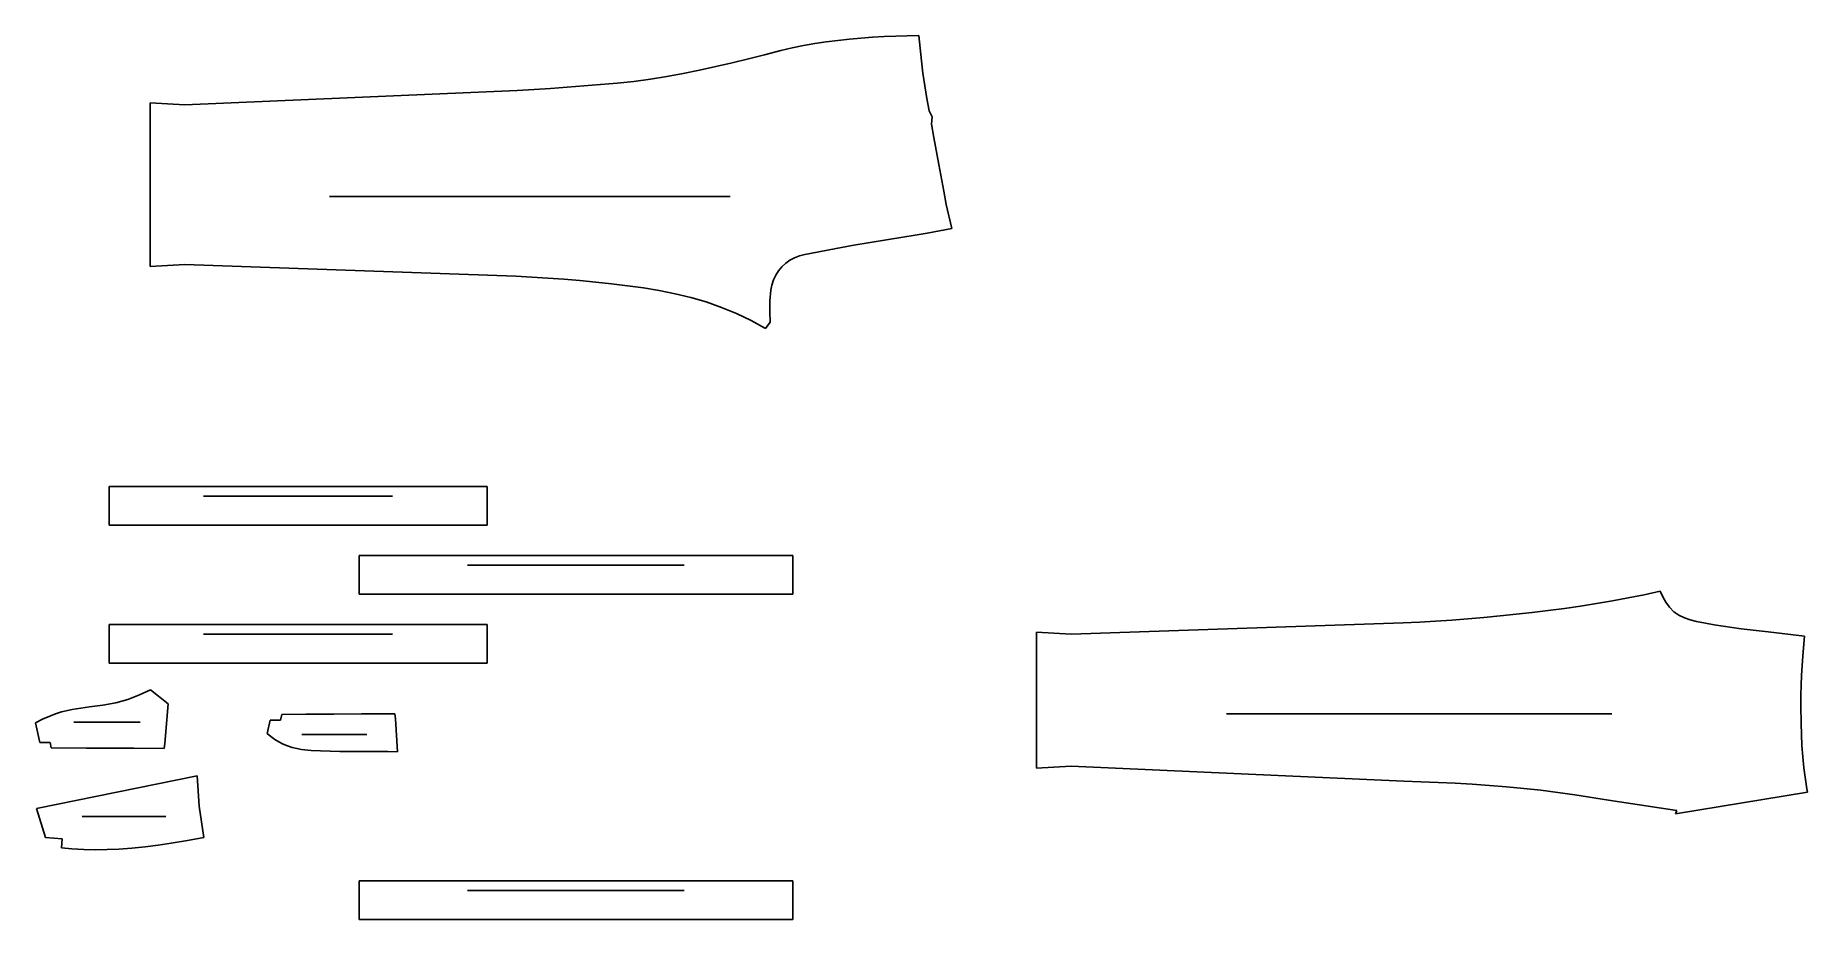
# Model space of a CAD drawing. Header units: centimetres. Extents: x 854 to 3418, y 548 to 1826.
import ezdxf

# ---------------------------------------------------------------- set-up
doc = ezdxf.new("R2010")
doc.units = ezdxf.units.CM
for name, color, linetype, true_color in [('1', 7, 'Continuous', 0xffffff), ('7', 7, 'Continuous', 0xffffff), ('84', 7, 'Continuous', 0xffffff)]:
    doc.layers.add(name, color=color, linetype=linetype, true_color=true_color)

msp = doc.modelspace()

# ---------------------------------------------------------------- linework, layer by layer
at = {"layer": '1'}
for points in [[(2014.8, 1818.9, 0), (2031.5, 1820.6, 0)], [(2031.5, 1820.6, 0), (2048.2, 1822.1, 0)], [(2048.2, 1822.1, 0), (2065, 1823.4, 0)], [(2065, 1823.4, 0), (2081.7, 1824.4, 0)], [(2081.7, 1824.4, 0), (2098.5, 1825.2, 0)], [(2098.5, 1825.2, 0), (2115.2, 1825.7, 0)], [(2115.2, 1825.7, 0), (2132, 1826, 0)], [(2132, 1826, 0), (2133.7, 1807.8, 0)], [(1885.4, 1792.2, 0), (1908.8, 1798.1, 0)], [(1908.8, 1798.1, 0), (1932.2, 1804.3, 0)], [(1932.2, 1804.3, 0), (1948.6, 1808, 0)], [(1948.6, 1808, 0), (1965.1, 1811.3, 0)], [(1965.1, 1811.3, 0), (1981.6, 1814.2, 0)], [(1981.6, 1814.2, 0), (1998.1, 1816.7, 0)], [(1998.1, 1816.7, 0), (2014.8, 1818.9, 0)], [(2133.7, 1807.8, 0), (2135.7, 1789.5, 0)], [(1767.5, 1766.6, 0), (1791.2, 1771, 0)], [(1791.2, 1771, 0), (1814.8, 1775.9, 0)], [(1814.8, 1775.9, 0), (1838.4, 1781.1, 0)], [(1838.4, 1781.1, 0), (1861.9, 1786.5, 0)], [(1861.9, 1786.5, 0), (1885.4, 1792.2, 0)], [(2135.7, 1789.5, 0), (2138, 1771.3, 0)], [(2138, 1771.3, 0), (2140.6, 1753.2, 0)], [(1070, 1725.6, 0), (1551.1, 1746.5, 0)], [(1551.1, 1746.5, 0), (1575.3, 1747.9, 0)], [(1575.3, 1747.9, 0), (1599.4, 1749.5, 0)], [(1599.4, 1749.5, 0), (1647.6, 1753.1, 0)], [(1647.6, 1753.1, 0), (1671.7, 1755, 0)], [(1671.7, 1755, 0), (1695.7, 1757.2, 0)], [(1695.7, 1757.2, 0), (1719.7, 1759.7, 0)], [(1719.7, 1759.7, 0), (1743.7, 1762.8, 0)], [(1743.7, 1762.8, 0), (1767.5, 1766.6, 0)], [(2140.6, 1753.2, 0), (2143.6, 1735.1, 0)], [(1020, 1492, 0), (1020, 1728.7, 0)], [(1020, 1728.7, 0), (1070, 1725.6, 0)], [(2143.6, 1735.1, 0), (2146.9, 1717.1, 0)], [(2146.9, 1717.1, 0), (2151.1, 1708.2, 0)], [(2151.1, 1708.2, 0), (2150.4, 1697.7, 0)], [(2150.4, 1697.7, 0), (2153.9, 1678.3, 0)], [(2153.9, 1678.3, 0), (2160.9, 1639.5, 0)], [(2160.9, 1639.5, 0), (2168, 1600.8, 0)], [(2168, 1600.8, 0), (2171.6, 1581.4, 0)], [(2171.6, 1581.4, 0), (2179.6, 1546.8, 0)], [(2144.2, 1540.3, 0), (2126.5, 1537.2, 0)], [(2179.6, 1546.8, 0), (2144.2, 1540.3, 0)], [(1984.9, 1512.8, 0), (1967.3, 1509.1, 0)], [(2002.5, 1516.3, 0), (1984.9, 1512.8, 0)], [(2020.2, 1519.6, 0), (2002.5, 1516.3, 0)], [(2037.9, 1522.8, 0), (2020.2, 1519.6, 0)], [(2108.8, 1534.2, 0), (2037.9, 1522.8, 0)], [(2126.5, 1537.2, 0), (2108.8, 1534.2, 0)], [(1070, 1495, 0), (1020, 1492, 0)], [(1548.8, 1477.8, 0), (1070, 1495, 0)], [(1934, 1491.5, 0), (1929.1, 1485.7, 0)], [(1939.5, 1496.6, 0), (1934, 1491.5, 0)], [(1945.6, 1501, 0), (1939.5, 1496.6, 0)], [(1952.3, 1504.5, 0), (1945.6, 1501, 0)], [(1959.5, 1507.2, 0), (1952.3, 1504.5, 0)], [(1967.3, 1509.1, 0), (1959.5, 1507.2, 0)], [(1572, 1476.7, 0), (1548.8, 1477.8, 0)], [(1595.2, 1475.3, 0), (1572, 1476.7, 0)], [(1618.3, 1473.6, 0), (1595.2, 1475.3, 0)], [(1641.4, 1471.7, 0), (1618.3, 1473.6, 0)], [(1664.5, 1469.5, 0), (1641.4, 1471.7, 0)], [(1687.6, 1467.1, 0), (1664.5, 1469.5, 0)], [(1710.7, 1464.2, 0), (1687.6, 1467.1, 0)], [(1733.7, 1460.9, 0), (1710.7, 1464.2, 0)], [(1919.4, 1465.2, 0), (1917.9, 1457.6, 0)], [(1921.7, 1472.5, 0), (1919.4, 1465.2, 0)], [(1924.9, 1479.3, 0), (1921.7, 1472.5, 0)], [(1929.1, 1485.7, 0), (1924.9, 1479.3, 0)], [(1756.6, 1457.1, 0), (1733.7, 1460.9, 0)], [(1779.5, 1452.6, 0), (1756.6, 1457.1, 0)], [(1802.1, 1447.2, 0), (1779.5, 1452.6, 0)], [(1824.3, 1440.7, 0), (1802.1, 1447.2, 0)], [(1846.4, 1432.9, 0), (1824.3, 1440.7, 0)], [(1916.6, 1442.2, 0), (1916.3, 1426.9, 0)], [(1917.9, 1457.6, 0), (1916.6, 1442.2, 0)], [(1868.2, 1423.9, 0), (1846.4, 1432.9, 0)], [(1889.5, 1413.7, 0), (1868.2, 1423.9, 0)], [(1910.4, 1402.4, 0), (1889.5, 1413.7, 0)], [(1917, 1411.6, 0), (1910.4, 1402.4, 0)], [(1916.3, 1426.9, 0), (1917, 1411.6, 0)], [(960.5, 1174.1, 0), (1005.5, 1174.1, 0)], [(960.5, 1118.1, 0), (960.5, 1174.1, 0)], [(1005.5, 1174.1, 0), (1471.5, 1174.1, 0)], [(1471.5, 1174.1, 0), (1473.5, 1174.1, 0)], [(1473.5, 1174.1, 0), (1507.5, 1174.1, 0)], [(1507.5, 1174.1, 0), (1507.5, 1118.1, 0)], [(1040.5, 1118.1, 0), (960.5, 1118.1, 0)], [(1137.5, 1118.1, 0), (1040.5, 1118.1, 0)], [(1143.5, 1118.1, 0), (1137.5, 1118.1, 0)], [(1232, 1118.1, 0), (1143.5, 1118.1, 0)], [(1238, 1118.1, 0), (1232, 1118.1, 0)], [(1326.2, 1118.1, 0), (1238, 1118.1, 0)], [(1332.2, 1118.1, 0), (1326.2, 1118.1, 0)], [(1420.5, 1118.1, 0), (1332.2, 1118.1, 0)], [(1426.5, 1118.1, 0), (1420.5, 1118.1, 0)], [(1472.5, 1118.1, 0), (1426.5, 1118.1, 0)], [(1507.5, 1118.1, 0), (1472.5, 1118.1, 0)], [(1322.5, 1018.3, 0), (1322.5, 1074.3, 0)], [(1322.5, 1074.3, 0), (1356.5, 1074.3, 0)], [(1356.5, 1074.3, 0), (1358.5, 1074.3, 0)], [(1358.5, 1074.3, 0), (1788.5, 1074.3, 0)], [(1788.5, 1074.3, 0), (1790.5, 1074.3, 0)], [(1790.5, 1074.3, 0), (1844.5, 1074.3, 0)], [(1844.5, 1074.3, 0), (1899.5, 1074.3, 0)], [(1899.5, 1074.3, 0), (1949.5, 1074.3, 0)], [(1949.5, 1074.3, 0), (1949.5, 1018.3, 0)], [(1357.5, 1018.3, 0), (1322.5, 1018.3, 0)], [(1403.5, 1018.3, 0), (1357.5, 1018.3, 0)], [(1409.5, 1018.3, 0), (1403.5, 1018.3, 0)], [(1497.7, 1018.3, 0), (1409.5, 1018.3, 0)], [(1503.7, 1018.3, 0), (1497.7, 1018.3, 0)], [(1592, 1018.3, 0), (1503.7, 1018.3, 0)], [(1598, 1018.3, 0), (1592, 1018.3, 0)], [(1686.5, 1018.3, 0), (1598, 1018.3, 0)], [(1692.5, 1018.3, 0), (1686.5, 1018.3, 0)], [(1789.5, 1018.3, 0), (1692.5, 1018.3, 0)], [(1843.5, 1018.3, 0), (1789.5, 1018.3, 0)], [(1845.5, 1018.3, 0), (1843.5, 1018.3, 0)], [(1899.5, 1018.3, 0), (1845.5, 1018.3, 0)], [(1949.5, 1018.3, 0), (1899.5, 1018.3, 0)], [(3065.8, 997.7, 0), (3089, 1001.1, 0)], [(3089, 1001.1, 0), (3112.1, 1004.7, 0)], [(3112.1, 1004.7, 0), (3135.3, 1008.6, 0)], [(3135.3, 1008.6, 0), (3158.3, 1012.9, 0)], [(3158.3, 1012.9, 0), (3181.4, 1017.5, 0)], [(3181.4, 1017.5, 0), (3204.3, 1022.4, 0)], [(3204.3, 1022.4, 0), (3208.1, 1014.2, 0)], [(3208.1, 1014.2, 0), (3212.7, 1006.5, 0)], [(3212.7, 1006.5, 0), (3217.9, 999.2, 0)], [(960.5, 974.5, 0), (1005.5, 974.5, 0)], [(960.5, 918.5, 0), (960.5, 974.5, 0)], [(1005.5, 974.5, 0), (1471.5, 974.5, 0)], [(1471.5, 974.5, 0), (1473.5, 974.5, 0)], [(1473.5, 974.5, 0), (1507.5, 974.5, 0)], [(1507.5, 974.5, 0), (1507.5, 918.5, 0)], [(2352.3, 960.3, 0), (2832.8, 976.9, 0)], [(2832.8, 976.9, 0), (2856.2, 977.9, 0)], [(2856.2, 977.9, 0), (2879.5, 979.2, 0)], [(2879.5, 979.2, 0), (2902.9, 980.7, 0)], [(2902.9, 980.7, 0), (2926.2, 982.5, 0)], [(2926.2, 982.5, 0), (2949.5, 984.5, 0)], [(2949.5, 984.5, 0), (2972.8, 986.7, 0)], [(2972.8, 986.7, 0), (2996.1, 989.2, 0)], [(2996.1, 989.2, 0), (3019.3, 991.8, 0)], [(3019.3, 991.8, 0), (3042.6, 994.7, 0)], [(3042.6, 994.7, 0), (3065.8, 997.7, 0)], [(3217.9, 999.2, 0), (3224.2, 992.7, 0)], [(3224.2, 992.7, 0), (3231.4, 987.7, 0)], [(3231.4, 987.7, 0), (3239.4, 983.9, 0)], [(3239.4, 983.9, 0), (3248, 980.9, 0)], [(3248, 980.9, 0), (3256.9, 978.8, 0)], [(3256.9, 978.8, 0), (3269.8, 976.4, 0)], [(3269.8, 976.4, 0), (3282.7, 974.1, 0)], [(2302.3, 963.3, 0), (2352.3, 960.3, 0)], [(2302.3, 766.7, 0), (2302.3, 963.3, 0)], [(3282.7, 974.1, 0), (3295.6, 971.9, 0)], [(3295.6, 971.9, 0), (3308.5, 970, 0)], [(3308.5, 970, 0), (3321.6, 968.3, 0)], [(3321.6, 968.3, 0), (3334.7, 966.7, 0)], [(3334.7, 966.7, 0), (3360.9, 963.7, 0)], [(3360.9, 963.7, 0), (3413.1, 957.3, 0)], [(3413.1, 957.3, 0), (3411, 929.1, 0)], [(3411, 929.1, 0), (3409, 900.8, 0)], [(1040.5, 918.5, 0), (960.5, 918.5, 0)], [(1140, 918.5, 0), (1040.5, 918.5, 0)], [(1146, 918.5, 0), (1140, 918.5, 0)], [(1279, 918.5, 0), (1146, 918.5, 0)], [(1285, 918.5, 0), (1279, 918.5, 0)], [(1420.5, 918.5, 0), (1285, 918.5, 0)], [(1426.5, 918.5, 0), (1420.5, 918.5, 0)], [(1472.5, 918.5, 0), (1426.5, 918.5, 0)], [(1507.5, 918.5, 0), (1472.5, 918.5, 0)], [(3409, 900.8, 0), (3408.4, 886.6, 0)], [(987.9, 866.1, 0), (1004.8, 872.6, 0)], [(1004.8, 872.6, 0), (1020.6, 880.1, 0)], [(1020.6, 880.1, 0), (1046.1, 859.7, 0)], [(3408.1, 872.4, 0), (3408, 864.2, 0)], [(3408.4, 886.6, 0), (3408.1, 872.4, 0)], [(883.2, 845.2, 0), (891.7, 848, 0)], [(891.7, 848, 0), (907, 851.3, 0)], [(907, 851.3, 0), (919.7, 853.4, 0)], [(919.7, 853.4, 0), (932.5, 855.2, 0)], [(932.5, 855.2, 0), (951.6, 857.7, 0)], [(951.6, 857.7, 0), (970.5, 861.1, 0)], [(970.5, 861.1, 0), (987.9, 866.1, 0)], [(1046.1, 859.7, 0), (1041.1, 802.2, 0)], [(3408, 864.2, 0), (3408, 856.3, 0)], [(3408, 856.3, 0), (3408.3, 831.3, 0)], [(854.1, 832, 0), (864.3, 837.3, 0)], [(860.5, 803.8, 0), (854.1, 832, 0)], [(864.3, 837.3, 0), (874.9, 842, 0)], [(874.9, 842, 0), (883.2, 845.2, 0)], [(1189.3, 816.9, 0), (1193.8, 836.3, 0)], [(1193.8, 836.3, 0), (1208.6, 836.3, 0)], [(1208.6, 836.3, 0), (1210.4, 844.3, 0)], [(1210.4, 844.3, 0), (1245.2, 844.5, 0)], [(1245.2, 844.5, 0), (1285.6, 844.7, 0)], [(1285.6, 844.7, 0), (1325.9, 845, 0)], [(1325.9, 845, 0), (1373.8, 845.3, 0)], [(1373.8, 845.3, 0), (1374.7, 837.9, 0)], [(1374.7, 837.9, 0), (1377.6, 790.5, 0)], [(3408.3, 831.3, 0), (3408.7, 815.3, 0)], [(875.2, 803.9, 0), (860.5, 803.8, 0)], [(877, 795.9, 0), (875.2, 803.9, 0)], [(928.1, 795.8, 0), (877, 795.9, 0)], [(996.2, 795.4, 0), (928.1, 795.8, 0)], [(1040.4, 794.9, 0), (996.2, 795.4, 0)], [(1041.1, 802.2, 0), (1040.4, 794.9, 0)], [(1194.7, 812.3, 0), (1189.3, 816.9, 0)], [(1200.4, 808.2, 0), (1194.7, 812.3, 0)], [(1206.2, 804.6, 0), (1200.4, 808.2, 0)], [(1212.3, 801.4, 0), (1206.2, 804.6, 0)], [(1218.7, 798.8, 0), (1212.3, 801.4, 0)], [(1225.3, 796.6, 0), (1218.7, 798.8, 0)], [(1238.9, 793.6, 0), (1225.3, 796.6, 0)], [(3408.7, 815.3, 0), (3409.4, 799.2, 0)], [(3409.4, 799.2, 0), (3410.6, 783.2, 0)], [(1252.7, 792.2, 0), (1238.9, 793.6, 0)], [(1266.6, 791.7, 0), (1252.7, 792.2, 0)], [(1294.3, 791, 0), (1266.6, 791.7, 0)], [(1308.2, 790.8, 0), (1294.3, 791, 0)], [(1322.1, 790.7, 0), (1308.2, 790.8, 0)], [(1349.8, 790.8, 0), (1322.1, 790.7, 0)], [(1363.7, 790.8, 0), (1349.8, 790.8, 0)], [(1377.6, 790.5, 0), (1363.7, 790.8, 0)], [(2352.3, 769.7, 0), (2302.3, 766.7, 0)], [(2833.5, 747.8, 0), (2352.3, 769.7, 0)], [(3410.6, 783.2, 0), (3412.4, 767.3, 0)], [(855.8, 708.2, 0), (1087.8, 755.4, 0)], [(1087.8, 755.4, 0), (1091.1, 711.7, 0)], [(2858.3, 747, 0), (2833.5, 747.8, 0)], [(2883.1, 746, 0), (2858.3, 747, 0)], [(2907.9, 744.8, 0), (2883.1, 746, 0)], [(2932.7, 743.3, 0), (2907.9, 744.8, 0)], [(3412.4, 767.3, 0), (3413.2, 760.5, 0)], [(3413.2, 760.5, 0), (3415.2, 747.1, 0)], [(3415.2, 747.1, 0), (3416.8, 737, 0)], [(2957.5, 741.6, 0), (2932.7, 743.3, 0)], [(2982.3, 739.7, 0), (2957.5, 741.6, 0)], [(3007, 737.4, 0), (2982.3, 739.7, 0)], [(3031.7, 734.7, 0), (3007, 737.4, 0)], [(3056.3, 731.5, 0), (3031.7, 734.7, 0)], [(3080.8, 728.1, 0), (3056.3, 731.5, 0)], [(3129.8, 720.6, 0), (3080.8, 728.1, 0)], [(3228.3, 705.5, 0), (3129.8, 720.6, 0)], [(3417.6, 731.9, 0), (3226.8, 700.5, 0)], [(3416.8, 737, 0), (3417.6, 731.9, 0)], [(868.5, 666.3, 0), (855.8, 708.2, 0)], [(1091.1, 711.7, 0), (1097.9, 666.5, 0)], [(3226.8, 700.5, 0), (3228.3, 705.5, 0)], [(892.5, 664.4, 0), (868.5, 666.3, 0)], [(891.9, 651.5, 0), (892.5, 664.4, 0)], [(906.9, 649.9, 0), (891.9, 651.5, 0)], [(923.9, 649.1, 0), (906.9, 649.9, 0)], [(940.9, 648.7, 0), (923.9, 649.1, 0)], [(957.9, 648.9, 0), (940.9, 648.7, 0)], [(974.8, 649.5, 0), (957.9, 648.9, 0)], [(993.7, 650.9, 0), (974.8, 649.5, 0)], [(1012.6, 652.8, 0), (993.7, 650.9, 0)], [(1031.4, 655.2, 0), (1012.6, 652.8, 0)], [(1050.2, 658, 0), (1031.4, 655.2, 0)], [(1074.1, 662, 0), (1050.2, 658, 0)], [(1097.9, 666.5, 0), (1074.1, 662, 0)], [(1322.5, 547.8, 0), (1322.5, 603.8, 0)], [(1322.5, 603.8, 0), (1356.5, 603.8, 0)], [(1356.5, 603.8, 0), (1358.5, 603.8, 0)], [(1358.5, 603.8, 0), (1788.5, 603.8, 0)], [(1788.5, 603.8, 0), (1790.5, 603.8, 0)], [(1790.5, 603.8, 0), (1844.5, 603.8, 0)], [(1844.5, 603.8, 0), (1899.5, 603.8, 0)], [(1899.5, 603.8, 0), (1949.5, 603.8, 0)], [(1949.5, 603.8, 0), (1949.5, 547.8, 0)], [(1357.5, 547.8, 0), (1322.5, 547.8, 0)], [(1403.5, 547.8, 0), (1357.5, 547.8, 0)], [(1409.5, 547.8, 0), (1403.5, 547.8, 0)], [(1545, 547.8, 0), (1409.5, 547.8, 0)], [(1551, 547.8, 0), (1545, 547.8, 0)], [(1684, 547.8, 0), (1551, 547.8, 0)], [(1690, 547.8, 0), (1684, 547.8, 0)], [(1789.5, 547.8, 0), (1690, 547.8, 0)], [(1843.5, 547.8, 0), (1789.5, 547.8, 0)], [(1845.5, 547.8, 0), (1843.5, 547.8, 0)], [(1899.5, 547.8, 0), (1845.5, 547.8, 0)], [(1949.5, 547.8, 0), (1899.5, 547.8, 0)]]:
    msp.add_polyline3d(points, dxfattribs=at)
at = {"layer": '7'}
for p, q in [((1279.3, 1593), (1859.1, 1593)), ((1097.2, 1160.1), (1370.7, 1160.1)), ((1479.2, 1060.3), (1792.7, 1060.3)), ((1097.2, 960.5), (1370.7, 960.5)), ((909.5, 833.3), (1005.5, 833.3)), ((2576.9, 845.3), (3134.6, 845.3)), ((1239.3, 815.2), (1333.4, 815.2)), ((921.7, 696.7), (1042.8, 696.7)), ((1479.2, 589.8), (1792.7, 589.8))]:
    msp.add_line(p, q, dxfattribs=at)
at = {"layer": '84'}
for points in [[(2014.8, 1818.9, 0), (2031.5, 1820.6, 0)], [(2031.5, 1820.6, 0), (2048.2, 1822.1, 0)], [(2048.2, 1822.1, 0), (2065, 1823.4, 0)], [(2065, 1823.4, 0), (2081.7, 1824.4, 0)], [(2081.7, 1824.4, 0), (2098.5, 1825.2, 0)], [(2098.5, 1825.2, 0), (2115.2, 1825.7, 0)], [(2115.2, 1825.7, 0), (2132, 1826, 0)], [(2132, 1826, 0), (2133.7, 1807.8, 0)], [(1885.4, 1792.2, 0), (1908.8, 1798.1, 0)], [(1908.8, 1798.1, 0), (1932.2, 1804.3, 0)], [(1932.2, 1804.3, 0), (1948.6, 1808, 0)], [(1948.6, 1808, 0), (1965.1, 1811.3, 0)], [(1965.1, 1811.3, 0), (1981.6, 1814.2, 0)], [(1981.6, 1814.2, 0), (1998.1, 1816.7, 0)], [(1998.1, 1816.7, 0), (2014.8, 1818.9, 0)], [(2133.7, 1807.8, 0), (2135.7, 1789.5, 0)], [(1767.5, 1766.6, 0), (1791.2, 1771, 0)], [(1791.2, 1771, 0), (1814.8, 1775.9, 0)], [(1814.8, 1775.9, 0), (1838.4, 1781.1, 0)], [(1838.4, 1781.1, 0), (1861.9, 1786.5, 0)], [(1861.9, 1786.5, 0), (1885.4, 1792.2, 0)], [(2135.7, 1789.5, 0), (2138, 1771.3, 0)], [(2138, 1771.3, 0), (2140.6, 1753.2, 0)], [(1070, 1725.6, 0), (1551.1, 1746.5, 0)], [(1551.1, 1746.5, 0), (1575.3, 1747.9, 0)], [(1575.3, 1747.9, 0), (1599.4, 1749.5, 0)], [(1599.4, 1749.5, 0), (1647.6, 1753.1, 0)], [(1647.6, 1753.1, 0), (1671.7, 1755, 0)], [(1671.7, 1755, 0), (1695.7, 1757.2, 0)], [(1695.7, 1757.2, 0), (1719.7, 1759.7, 0)], [(1719.7, 1759.7, 0), (1743.7, 1762.8, 0)], [(1743.7, 1762.8, 0), (1767.5, 1766.6, 0)], [(2140.6, 1753.2, 0), (2143.6, 1735.1, 0)], [(1020, 1492, 0), (1020, 1728.7, 0)], [(1020, 1728.7, 0), (1070, 1725.6, 0)], [(2143.6, 1735.1, 0), (2146.9, 1717.1, 0)], [(2146.9, 1717.1, 0), (2151.1, 1708.2, 0)], [(2151.1, 1708.2, 0), (2150.4, 1697.7, 0)], [(2150.4, 1697.7, 0), (2153.9, 1678.3, 0)], [(2153.9, 1678.3, 0), (2160.9, 1639.5, 0)], [(2160.9, 1639.5, 0), (2168, 1600.8, 0)], [(2168, 1600.8, 0), (2171.6, 1581.4, 0)], [(2171.6, 1581.4, 0), (2179.6, 1546.8, 0)], [(2144.2, 1540.3, 0), (2126.5, 1537.2, 0)], [(2179.6, 1546.8, 0), (2144.2, 1540.3, 0)], [(1984.9, 1512.8, 0), (1967.3, 1509.1, 0)], [(2002.5, 1516.3, 0), (1984.9, 1512.8, 0)], [(2020.2, 1519.6, 0), (2002.5, 1516.3, 0)], [(2037.9, 1522.8, 0), (2020.2, 1519.6, 0)], [(2108.8, 1534.2, 0), (2037.9, 1522.8, 0)], [(2126.5, 1537.2, 0), (2108.8, 1534.2, 0)], [(1070, 1495, 0), (1020, 1492, 0)], [(1548.8, 1477.8, 0), (1070, 1495, 0)], [(1934, 1491.5, 0), (1929.1, 1485.7, 0)], [(1939.5, 1496.6, 0), (1934, 1491.5, 0)], [(1945.6, 1501, 0), (1939.5, 1496.6, 0)], [(1952.3, 1504.5, 0), (1945.6, 1501, 0)], [(1959.5, 1507.2, 0), (1952.3, 1504.5, 0)], [(1967.3, 1509.1, 0), (1959.5, 1507.2, 0)], [(1572, 1476.7, 0), (1548.8, 1477.8, 0)], [(1595.2, 1475.3, 0), (1572, 1476.7, 0)], [(1618.3, 1473.6, 0), (1595.2, 1475.3, 0)], [(1641.4, 1471.7, 0), (1618.3, 1473.6, 0)], [(1664.5, 1469.5, 0), (1641.4, 1471.7, 0)], [(1687.6, 1467.1, 0), (1664.5, 1469.5, 0)], [(1710.7, 1464.2, 0), (1687.6, 1467.1, 0)], [(1733.7, 1460.9, 0), (1710.7, 1464.2, 0)], [(1919.4, 1465.2, 0), (1917.9, 1457.6, 0)], [(1921.7, 1472.5, 0), (1919.4, 1465.2, 0)], [(1924.9, 1479.3, 0), (1921.7, 1472.5, 0)], [(1929.1, 1485.7, 0), (1924.9, 1479.3, 0)], [(1756.6, 1457.1, 0), (1733.7, 1460.9, 0)], [(1779.5, 1452.6, 0), (1756.6, 1457.1, 0)], [(1802.1, 1447.2, 0), (1779.5, 1452.6, 0)], [(1824.3, 1440.7, 0), (1802.1, 1447.2, 0)], [(1846.4, 1432.9, 0), (1824.3, 1440.7, 0)], [(1916.6, 1442.2, 0), (1916.3, 1426.9, 0)], [(1917.9, 1457.6, 0), (1916.6, 1442.2, 0)], [(1868.2, 1423.9, 0), (1846.4, 1432.9, 0)], [(1889.5, 1413.7, 0), (1868.2, 1423.9, 0)], [(1910.4, 1402.4, 0), (1889.5, 1413.7, 0)], [(1917, 1411.6, 0), (1910.4, 1402.4, 0)], [(1916.3, 1426.9, 0), (1917, 1411.6, 0)], [(960.5, 1174.1, 0), (1005.5, 1174.1, 0)], [(960.5, 1118.1, 0), (960.5, 1174.1, 0)], [(1005.5, 1174.1, 0), (1471.5, 1174.1, 0)], [(1471.5, 1174.1, 0), (1473.5, 1174.1, 0)], [(1473.5, 1174.1, 0), (1507.5, 1174.1, 0)], [(1507.5, 1174.1, 0), (1507.5, 1118.1, 0)], [(1040.5, 1118.1, 0), (960.5, 1118.1, 0)], [(1137.5, 1118.1, 0), (1040.5, 1118.1, 0)], [(1143.5, 1118.1, 0), (1137.5, 1118.1, 0)], [(1232, 1118.1, 0), (1143.5, 1118.1, 0)], [(1238, 1118.1, 0), (1232, 1118.1, 0)], [(1326.2, 1118.1, 0), (1238, 1118.1, 0)], [(1332.2, 1118.1, 0), (1326.2, 1118.1, 0)], [(1420.5, 1118.1, 0), (1332.2, 1118.1, 0)], [(1426.5, 1118.1, 0), (1420.5, 1118.1, 0)], [(1472.5, 1118.1, 0), (1426.5, 1118.1, 0)], [(1507.5, 1118.1, 0), (1472.5, 1118.1, 0)], [(1322.5, 1018.3, 0), (1322.5, 1074.3, 0)], [(1322.5, 1074.3, 0), (1356.5, 1074.3, 0)], [(1356.5, 1074.3, 0), (1358.5, 1074.3, 0)], [(1358.5, 1074.3, 0), (1788.5, 1074.3, 0)], [(1788.5, 1074.3, 0), (1790.5, 1074.3, 0)], [(1790.5, 1074.3, 0), (1844.5, 1074.3, 0)], [(1844.5, 1074.3, 0), (1899.5, 1074.3, 0)], [(1899.5, 1074.3, 0), (1949.5, 1074.3, 0)], [(1949.5, 1074.3, 0), (1949.5, 1018.3, 0)], [(1357.5, 1018.3, 0), (1322.5, 1018.3, 0)], [(1403.5, 1018.3, 0), (1357.5, 1018.3, 0)], [(1409.5, 1018.3, 0), (1403.5, 1018.3, 0)], [(1497.7, 1018.3, 0), (1409.5, 1018.3, 0)], [(1503.7, 1018.3, 0), (1497.7, 1018.3, 0)], [(1592, 1018.3, 0), (1503.7, 1018.3, 0)], [(1598, 1018.3, 0), (1592, 1018.3, 0)], [(1686.5, 1018.3, 0), (1598, 1018.3, 0)], [(1692.5, 1018.3, 0), (1686.5, 1018.3, 0)], [(1789.5, 1018.3, 0), (1692.5, 1018.3, 0)], [(1843.5, 1018.3, 0), (1789.5, 1018.3, 0)], [(1845.5, 1018.3, 0), (1843.5, 1018.3, 0)], [(1899.5, 1018.3, 0), (1845.5, 1018.3, 0)], [(1949.5, 1018.3, 0), (1899.5, 1018.3, 0)], [(3065.8, 997.7, 0), (3089, 1001.1, 0)], [(3089, 1001.1, 0), (3112.1, 1004.7, 0)], [(3112.1, 1004.7, 0), (3135.3, 1008.6, 0)], [(3135.3, 1008.6, 0), (3158.3, 1012.9, 0)], [(3158.3, 1012.9, 0), (3181.4, 1017.5, 0)], [(3181.4, 1017.5, 0), (3204.3, 1022.4, 0)], [(3204.3, 1022.4, 0), (3208.1, 1014.2, 0)], [(3208.1, 1014.2, 0), (3212.7, 1006.5, 0)], [(3212.7, 1006.5, 0), (3217.9, 999.2, 0)], [(960.5, 974.5, 0), (1005.5, 974.5, 0)], [(960.5, 918.5, 0), (960.5, 974.5, 0)], [(1005.5, 974.5, 0), (1471.5, 974.5, 0)], [(1471.5, 974.5, 0), (1473.5, 974.5, 0)], [(1473.5, 974.5, 0), (1507.5, 974.5, 0)], [(1507.5, 974.5, 0), (1507.5, 918.5, 0)], [(2352.3, 960.3, 0), (2832.8, 976.9, 0)], [(2832.8, 976.9, 0), (2856.2, 977.9, 0)], [(2856.2, 977.9, 0), (2879.5, 979.2, 0)], [(2879.5, 979.2, 0), (2902.9, 980.7, 0)], [(2902.9, 980.7, 0), (2926.2, 982.5, 0)], [(2926.2, 982.5, 0), (2949.5, 984.5, 0)], [(2949.5, 984.5, 0), (2972.8, 986.7, 0)], [(2972.8, 986.7, 0), (2996.1, 989.2, 0)], [(2996.1, 989.2, 0), (3019.3, 991.8, 0)], [(3019.3, 991.8, 0), (3042.6, 994.7, 0)], [(3042.6, 994.7, 0), (3065.8, 997.7, 0)], [(3217.9, 999.2, 0), (3224.2, 992.7, 0)], [(3224.2, 992.7, 0), (3231.4, 987.7, 0)], [(3231.4, 987.7, 0), (3239.4, 983.9, 0)], [(3239.4, 983.9, 0), (3248, 980.9, 0)], [(3248, 980.9, 0), (3256.9, 978.8, 0)], [(3256.9, 978.8, 0), (3269.8, 976.4, 0)], [(3269.8, 976.4, 0), (3282.7, 974.1, 0)], [(2302.3, 963.3, 0), (2352.3, 960.3, 0)], [(2302.3, 766.7, 0), (2302.3, 963.3, 0)], [(3282.7, 974.1, 0), (3295.6, 971.9, 0)], [(3295.6, 971.9, 0), (3308.5, 970, 0)], [(3308.5, 970, 0), (3321.6, 968.3, 0)], [(3321.6, 968.3, 0), (3334.7, 966.7, 0)], [(3334.7, 966.7, 0), (3360.9, 963.7, 0)], [(3360.9, 963.7, 0), (3413.1, 957.3, 0)], [(3413.1, 957.3, 0), (3411, 929.1, 0)], [(3411, 929.1, 0), (3409, 900.8, 0)], [(1040.5, 918.5, 0), (960.5, 918.5, 0)], [(1140, 918.5, 0), (1040.5, 918.5, 0)], [(1146, 918.5, 0), (1140, 918.5, 0)], [(1279, 918.5, 0), (1146, 918.5, 0)], [(1285, 918.5, 0), (1279, 918.5, 0)], [(1420.5, 918.5, 0), (1285, 918.5, 0)], [(1426.5, 918.5, 0), (1420.5, 918.5, 0)], [(1472.5, 918.5, 0), (1426.5, 918.5, 0)], [(1507.5, 918.5, 0), (1472.5, 918.5, 0)], [(3409, 900.8, 0), (3408.4, 886.6, 0)], [(987.9, 866.1, 0), (1004.8, 872.6, 0)], [(1004.8, 872.6, 0), (1020.6, 880.1, 0)], [(1020.6, 880.1, 0), (1046.1, 859.7, 0)], [(3408.1, 872.4, 0), (3408, 864.2, 0)], [(3408.4, 886.6, 0), (3408.1, 872.4, 0)], [(883.2, 845.2, 0), (891.7, 848, 0)], [(891.7, 848, 0), (907, 851.3, 0)], [(907, 851.3, 0), (919.7, 853.4, 0)], [(919.7, 853.4, 0), (932.5, 855.2, 0)], [(932.5, 855.2, 0), (951.6, 857.7, 0)], [(951.6, 857.7, 0), (970.5, 861.1, 0)], [(970.5, 861.1, 0), (987.9, 866.1, 0)], [(1046.1, 859.7, 0), (1041.1, 802.2, 0)], [(3408, 864.2, 0), (3408, 856.3, 0)], [(3408, 856.3, 0), (3408.3, 831.3, 0)], [(854.1, 832, 0), (864.3, 837.3, 0)], [(860.5, 803.8, 0), (854.1, 832, 0)], [(864.3, 837.3, 0), (874.9, 842, 0)], [(874.9, 842, 0), (883.2, 845.2, 0)], [(1189.3, 816.9, 0), (1193.8, 836.3, 0)], [(1193.8, 836.3, 0), (1208.6, 836.3, 0)], [(1208.6, 836.3, 0), (1210.4, 844.3, 0)], [(1210.4, 844.3, 0), (1245.2, 844.5, 0)], [(1245.2, 844.5, 0), (1285.6, 844.7, 0)], [(1285.6, 844.7, 0), (1325.9, 845, 0)], [(1325.9, 845, 0), (1373.8, 845.3, 0)], [(1373.8, 845.3, 0), (1374.7, 837.9, 0)], [(1374.7, 837.9, 0), (1377.6, 790.5, 0)], [(3408.3, 831.3, 0), (3408.7, 815.3, 0)], [(875.2, 803.9, 0), (860.5, 803.8, 0)], [(877, 795.9, 0), (875.2, 803.9, 0)], [(928.1, 795.8, 0), (877, 795.9, 0)], [(996.2, 795.4, 0), (928.1, 795.8, 0)], [(1040.4, 794.9, 0), (996.2, 795.4, 0)], [(1041.1, 802.2, 0), (1040.4, 794.9, 0)], [(1194.7, 812.3, 0), (1189.3, 816.9, 0)], [(1200.4, 808.2, 0), (1194.7, 812.3, 0)], [(1206.2, 804.6, 0), (1200.4, 808.2, 0)], [(1212.3, 801.4, 0), (1206.2, 804.6, 0)], [(1218.7, 798.8, 0), (1212.3, 801.4, 0)], [(1225.3, 796.6, 0), (1218.7, 798.8, 0)], [(1238.9, 793.6, 0), (1225.3, 796.6, 0)], [(3408.7, 815.3, 0), (3409.4, 799.2, 0)], [(3409.4, 799.2, 0), (3410.6, 783.2, 0)], [(1252.7, 792.2, 0), (1238.9, 793.6, 0)], [(1266.6, 791.7, 0), (1252.7, 792.2, 0)], [(1294.3, 791, 0), (1266.6, 791.7, 0)], [(1308.2, 790.8, 0), (1294.3, 791, 0)], [(1322.1, 790.7, 0), (1308.2, 790.8, 0)], [(1349.8, 790.8, 0), (1322.1, 790.7, 0)], [(1363.7, 790.8, 0), (1349.8, 790.8, 0)], [(1377.6, 790.5, 0), (1363.7, 790.8, 0)], [(2352.3, 769.7, 0), (2302.3, 766.7, 0)], [(2833.5, 747.8, 0), (2352.3, 769.7, 0)], [(3410.6, 783.2, 0), (3412.4, 767.3, 0)], [(855.8, 708.2, 0), (1087.8, 755.4, 0)], [(1087.8, 755.4, 0), (1091.1, 711.7, 0)], [(2858.3, 747, 0), (2833.5, 747.8, 0)], [(2883.1, 746, 0), (2858.3, 747, 0)], [(2907.9, 744.8, 0), (2883.1, 746, 0)], [(2932.7, 743.3, 0), (2907.9, 744.8, 0)], [(3412.4, 767.3, 0), (3413.2, 760.5, 0)], [(3413.2, 760.5, 0), (3415.2, 747.1, 0)], [(3415.2, 747.1, 0), (3416.8, 737, 0)], [(2957.5, 741.6, 0), (2932.7, 743.3, 0)], [(2982.3, 739.7, 0), (2957.5, 741.6, 0)], [(3007, 737.4, 0), (2982.3, 739.7, 0)], [(3031.7, 734.7, 0), (3007, 737.4, 0)], [(3056.3, 731.5, 0), (3031.7, 734.7, 0)], [(3080.8, 728.1, 0), (3056.3, 731.5, 0)], [(3129.8, 720.6, 0), (3080.8, 728.1, 0)], [(3228.3, 705.5, 0), (3129.8, 720.6, 0)], [(3417.6, 731.9, 0), (3226.8, 700.5, 0)], [(3416.8, 737, 0), (3417.6, 731.9, 0)], [(868.5, 666.3, 0), (855.8, 708.2, 0)], [(1091.1, 711.7, 0), (1097.9, 666.5, 0)], [(3226.8, 700.5, 0), (3228.3, 705.5, 0)], [(892.5, 664.4, 0), (868.5, 666.3, 0)], [(891.9, 651.5, 0), (892.5, 664.4, 0)], [(906.9, 649.9, 0), (891.9, 651.5, 0)], [(923.9, 649.1, 0), (906.9, 649.9, 0)], [(940.9, 648.7, 0), (923.9, 649.1, 0)], [(957.9, 648.9, 0), (940.9, 648.7, 0)], [(974.8, 649.5, 0), (957.9, 648.9, 0)], [(993.7, 650.9, 0), (974.8, 649.5, 0)], [(1012.6, 652.8, 0), (993.7, 650.9, 0)], [(1031.4, 655.2, 0), (1012.6, 652.8, 0)], [(1050.2, 658, 0), (1031.4, 655.2, 0)], [(1074.1, 662, 0), (1050.2, 658, 0)], [(1097.9, 666.5, 0), (1074.1, 662, 0)], [(1322.5, 547.8, 0), (1322.5, 603.8, 0)], [(1322.5, 603.8, 0), (1356.5, 603.8, 0)], [(1356.5, 603.8, 0), (1358.5, 603.8, 0)], [(1358.5, 603.8, 0), (1788.5, 603.8, 0)], [(1788.5, 603.8, 0), (1790.5, 603.8, 0)], [(1790.5, 603.8, 0), (1844.5, 603.8, 0)], [(1844.5, 603.8, 0), (1899.5, 603.8, 0)], [(1899.5, 603.8, 0), (1949.5, 603.8, 0)], [(1949.5, 603.8, 0), (1949.5, 547.8, 0)], [(1357.5, 547.8, 0), (1322.5, 547.8, 0)], [(1403.5, 547.8, 0), (1357.5, 547.8, 0)], [(1409.5, 547.8, 0), (1403.5, 547.8, 0)], [(1545, 547.8, 0), (1409.5, 547.8, 0)], [(1551, 547.8, 0), (1545, 547.8, 0)], [(1684, 547.8, 0), (1551, 547.8, 0)], [(1690, 547.8, 0), (1684, 547.8, 0)], [(1789.5, 547.8, 0), (1690, 547.8, 0)], [(1843.5, 547.8, 0), (1789.5, 547.8, 0)], [(1845.5, 547.8, 0), (1843.5, 547.8, 0)], [(1899.5, 547.8, 0), (1845.5, 547.8, 0)], [(1949.5, 547.8, 0), (1899.5, 547.8, 0)]]:
    msp.add_polyline3d(points, dxfattribs=at)

doc.saveas('drawing.dxf')
